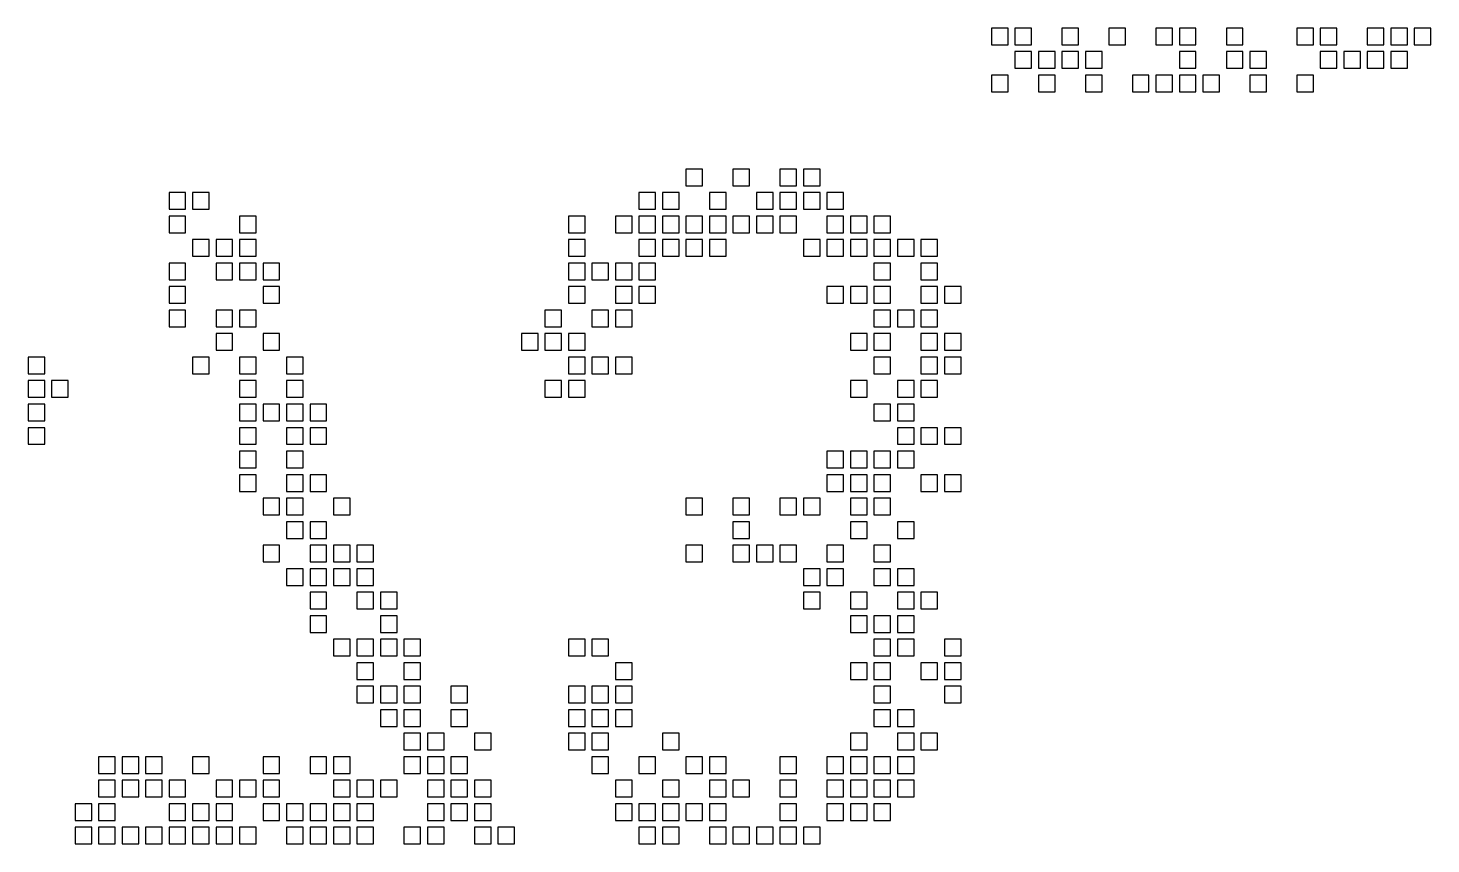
# Model space of a CAD drawing. Header units: millimetres. Extents: x 1 to 486, y 0 to 36.
# Drawn here: x 122.6 to 182.4, y -0.4 to 34.4 of the extents above; entities that cross this region are included whole.
import ezdxf

# ---------------------------------------------------------------- set-up
doc = ezdxf.new("R2010")
doc.units = ezdxf.units.MM

msp = doc.modelspace()

# ---------------------------------------------------------------- linework, layer by layer
for points in [[(163.646, 34.354), (163.646, 33.646), (164.354, 33.646), (164.354, 34.354)], [(164.646, 34.354), (164.646, 33.646), (165.354, 33.646), (165.354, 34.354)], [(164.646, 34.354), (164.646, 33.646), (165.354, 33.646), (165.354, 34.354)], [(166.646, 34.354), (166.646, 33.646), (167.354, 33.646), (167.354, 34.354)], [(168.646, 34.354), (168.646, 33.646), (169.354, 33.646), (169.354, 34.354)], [(170.646, 34.354), (170.646, 33.646), (171.354, 33.646), (171.354, 34.354)], [(171.646, 34.354), (171.646, 33.646), (172.354, 33.646), (172.354, 34.354)], [(173.646, 34.354), (173.646, 33.646), (174.354, 33.646), (174.354, 34.354)], [(176.646, 34.354), (176.646, 33.646), (177.354, 33.646), (177.354, 34.354)], [(177.646, 34.354), (177.646, 33.646), (178.354, 33.646), (178.354, 34.354)], [(177.646, 34.354), (177.646, 33.646), (178.354, 33.646), (178.354, 34.354)], [(179.646, 34.354), (179.646, 33.646), (180.354, 33.646), (180.354, 34.354)], [(180.646, 34.354), (180.646, 33.646), (181.354, 33.646), (181.354, 34.354)], [(181.646, 34.354), (181.646, 33.646), (182.354, 33.646), (182.354, 34.354)], [(164.646, 33.354), (164.646, 32.646), (165.354, 32.646), (165.354, 33.354)], [(165.646, 33.354), (165.646, 32.646), (166.354, 32.646), (166.354, 33.354)], [(166.646, 33.354), (166.646, 32.646), (167.354, 32.646), (167.354, 33.354)], [(167.646, 33.354), (167.646, 32.646), (168.354, 32.646), (168.354, 33.354)], [(167.646, 33.354), (167.646, 32.646), (168.354, 32.646), (168.354, 33.354)], [(171.646, 33.354), (171.646, 32.646), (172.354, 32.646), (172.354, 33.354)], [(173.646, 33.354), (173.646, 32.646), (174.354, 32.646), (174.354, 33.354)], [(174.646, 33.354), (174.646, 32.646), (175.354, 32.646), (175.354, 33.354)], [(177.646, 33.354), (177.646, 32.646), (178.354, 32.646), (178.354, 33.354)], [(178.646, 33.354), (178.646, 32.646), (179.354, 32.646), (179.354, 33.354)], [(178.646, 33.354), (178.646, 32.646), (179.354, 32.646), (179.354, 33.354)], [(179.646, 33.354), (179.646, 32.646), (180.354, 32.646), (180.354, 33.354)], [(179.646, 33.354), (179.646, 32.646), (180.354, 32.646), (180.354, 33.354)], [(180.646, 33.354), (180.646, 32.646), (181.354, 32.646), (181.354, 33.354)], [(163.646, 32.354), (163.646, 31.646), (164.354, 31.646), (164.354, 32.354)], [(165.646, 32.354), (165.646, 31.646), (166.354, 31.646), (166.354, 32.354)], [(167.646, 32.354), (167.646, 31.646), (168.354, 31.646), (168.354, 32.354)], [(169.646, 32.354), (169.646, 31.646), (170.354, 31.646), (170.354, 32.354)], [(170.646, 32.354), (170.646, 31.646), (171.354, 31.646), (171.354, 32.354)], [(171.646, 32.354), (171.646, 31.646), (172.354, 31.646), (172.354, 32.354)], [(172.646, 32.354), (172.646, 31.646), (173.354, 31.646), (173.354, 32.354)], [(172.646, 32.354), (172.646, 31.646), (173.354, 31.646), (173.354, 32.354)], [(174.646, 32.354), (174.646, 31.646), (175.354, 31.646), (175.354, 32.354)], [(174.646, 32.354), (174.646, 31.646), (175.354, 31.646), (175.354, 32.354)], [(176.646, 32.354), (176.646, 31.646), (177.354, 31.646), (177.354, 32.354)], [(150.646, 28.354), (150.646, 27.646), (151.354, 27.646), (151.354, 28.354)], [(150.646, 28.354), (150.646, 27.646), (151.354, 27.646), (151.354, 28.354)], [(152.646, 28.354), (152.646, 27.646), (153.354, 27.646), (153.354, 28.354)], [(154.646, 28.354), (154.646, 27.646), (155.354, 27.646), (155.354, 28.354)], [(155.646, 28.354), (155.646, 27.646), (156.354, 27.646), (156.354, 28.354)], [(128.646, 27.354), (128.646, 26.646), (129.354, 26.646), (129.354, 27.354)], [(128.646, 27.354), (128.646, 26.646), (129.354, 26.646), (129.354, 27.354)], [(129.646, 27.354), (129.646, 26.646), (130.354, 26.646), (130.354, 27.354)], [(148.646, 27.354), (148.646, 26.646), (149.354, 26.646), (149.354, 27.354)], [(149.646, 27.354), (149.646, 26.646), (150.354, 26.646), (150.354, 27.354)], [(151.646, 27.354), (151.646, 26.646), (152.354, 26.646), (152.354, 27.354)], [(153.646, 27.354), (153.646, 26.646), (154.354, 26.646), (154.354, 27.354)], [(154.646, 27.354), (154.646, 26.646), (155.354, 26.646), (155.354, 27.354)], [(155.646, 27.354), (155.646, 26.646), (156.354, 26.646), (156.354, 27.354)], [(156.646, 27.354), (156.646, 26.646), (157.354, 26.646), (157.354, 27.354)], [(156.646, 27.354), (156.646, 26.646), (157.354, 26.646), (157.354, 27.354)], [(128.646, 26.354), (128.646, 25.646), (129.354, 25.646), (129.354, 26.354)], [(131.646, 26.354), (131.646, 25.646), (132.354, 25.646), (132.354, 26.354)], [(145.646, 26.354), (145.646, 25.646), (146.354, 25.646), (146.354, 26.354)], [(147.646, 26.354), (147.646, 25.646), (148.354, 25.646), (148.354, 26.354)], [(147.646, 26.354), (147.646, 25.646), (148.354, 25.646), (148.354, 26.354)], [(148.646, 26.354), (148.646, 25.646), (149.354, 25.646), (149.354, 26.354)], [(149.646, 26.354), (149.646, 25.646), (150.354, 25.646), (150.354, 26.354)], [(149.646, 26.354), (149.646, 25.646), (150.354, 25.646), (150.354, 26.354)], [(149.646, 26.354), (149.646, 25.646), (150.354, 25.646), (150.354, 26.354)], [(150.646, 26.354), (150.646, 25.646), (151.354, 25.646), (151.354, 26.354)], [(151.646, 26.354), (151.646, 25.646), (152.354, 25.646), (152.354, 26.354)], [(152.646, 26.354), (152.646, 25.646), (153.354, 25.646), (153.354, 26.354)], [(153.646, 26.354), (153.646, 25.646), (154.354, 25.646), (154.354, 26.354)], [(153.646, 26.354), (153.646, 25.646), (154.354, 25.646), (154.354, 26.354)], [(154.646, 26.354), (154.646, 25.646), (155.354, 25.646), (155.354, 26.354)], [(156.646, 26.354), (156.646, 25.646), (157.354, 25.646), (157.354, 26.354)], [(157.646, 26.354), (157.646, 25.646), (158.354, 25.646), (158.354, 26.354)], [(158.646, 26.354), (158.646, 25.646), (159.354, 25.646), (159.354, 26.354)], [(129.646, 25.354), (129.646, 24.646), (130.354, 24.646), (130.354, 25.354)], [(130.646, 25.354), (130.646, 24.646), (131.354, 24.646), (131.354, 25.354)], [(130.646, 25.354), (130.646, 24.646), (131.354, 24.646), (131.354, 25.354)], [(131.646, 25.354), (131.646, 24.646), (132.354, 24.646), (132.354, 25.354)], [(131.646, 25.354), (131.646, 24.646), (132.354, 24.646), (132.354, 25.354)], [(145.646, 25.354), (145.646, 24.646), (146.354, 24.646), (146.354, 25.354)], [(148.646, 25.354), (148.646, 24.646), (149.354, 24.646), (149.354, 25.354)], [(149.646, 25.354), (149.646, 24.646), (150.354, 24.646), (150.354, 25.354)], [(150.646, 25.354), (150.646, 24.646), (151.354, 24.646), (151.354, 25.354)], [(150.646, 25.354), (150.646, 24.646), (151.354, 24.646), (151.354, 25.354)], [(151.646, 25.354), (151.646, 24.646), (152.354, 24.646), (152.354, 25.354)], [(151.646, 25.354), (151.646, 24.646), (152.354, 24.646), (152.354, 25.354)], [(155.646, 25.354), (155.646, 24.646), (156.354, 24.646), (156.354, 25.354)], [(156.646, 25.354), (156.646, 24.646), (157.354, 24.646), (157.354, 25.354)], [(156.646, 25.354), (156.646, 24.646), (157.354, 24.646), (157.354, 25.354)], [(157.646, 25.354), (157.646, 24.646), (158.354, 24.646), (158.354, 25.354)], [(157.646, 25.354), (157.646, 24.646), (158.354, 24.646), (158.354, 25.354)], [(157.646, 25.354), (157.646, 24.646), (158.354, 24.646), (158.354, 25.354)], [(158.646, 25.354), (158.646, 24.646), (159.354, 24.646), (159.354, 25.354)], [(159.646, 25.354), (159.646, 24.646), (160.354, 24.646), (160.354, 25.354)], [(160.646, 25.354), (160.646, 24.646), (161.354, 24.646), (161.354, 25.354)], [(128.646, 24.354), (128.646, 23.646), (129.354, 23.646), (129.354, 24.354)], [(128.646, 24.354), (128.646, 23.646), (129.354, 23.646), (129.354, 24.354)], [(130.646, 24.354), (130.646, 23.646), (131.354, 23.646), (131.354, 24.354)], [(131.646, 24.354), (131.646, 23.646), (132.354, 23.646), (132.354, 24.354)], [(132.646, 24.354), (132.646, 23.646), (133.354, 23.646), (133.354, 24.354)], [(145.646, 24.354), (145.646, 23.646), (146.354, 23.646), (146.354, 24.354)], [(146.646, 24.354), (146.646, 23.646), (147.354, 23.646), (147.354, 24.354)], [(147.646, 24.354), (147.646, 23.646), (148.354, 23.646), (148.354, 24.354)], [(148.646, 24.354), (148.646, 23.646), (149.354, 23.646), (149.354, 24.354)], [(158.646, 24.354), (158.646, 23.646), (159.354, 23.646), (159.354, 24.354)], [(160.646, 24.354), (160.646, 23.646), (161.354, 23.646), (161.354, 24.354)], [(128.646, 23.354), (128.646, 22.646), (129.354, 22.646), (129.354, 23.354)], [(132.646, 23.354), (132.646, 22.646), (133.354, 22.646), (133.354, 23.354)], [(132.646, 23.354), (132.646, 22.646), (133.354, 22.646), (133.354, 23.354)], [(145.646, 23.354), (145.646, 22.646), (146.354, 22.646), (146.354, 23.354)], [(145.646, 23.354), (145.646, 22.646), (146.354, 22.646), (146.354, 23.354)], [(147.646, 23.354), (147.646, 22.646), (148.354, 22.646), (148.354, 23.354)], [(148.646, 23.354), (148.646, 22.646), (149.354, 22.646), (149.354, 23.354)], [(156.646, 23.354), (156.646, 22.646), (157.354, 22.646), (157.354, 23.354)], [(157.646, 23.354), (157.646, 22.646), (158.354, 22.646), (158.354, 23.354)], [(158.646, 23.354), (158.646, 22.646), (159.354, 22.646), (159.354, 23.354)], [(160.646, 23.354), (160.646, 22.646), (161.354, 22.646), (161.354, 23.354)], [(161.646, 23.354), (161.646, 22.646), (162.354, 22.646), (162.354, 23.354)], [(128.646, 22.354), (128.646, 21.646), (129.354, 21.646), (129.354, 22.354)], [(130.646, 22.354), (130.646, 21.646), (131.354, 21.646), (131.354, 22.354)], [(130.646, 22.354), (130.646, 21.646), (131.354, 21.646), (131.354, 22.354)], [(131.646, 22.354), (131.646, 21.646), (132.354, 21.646), (132.354, 22.354)], [(131.646, 22.354), (131.646, 21.646), (132.354, 21.646), (132.354, 22.354)], [(144.646, 22.354), (144.646, 21.646), (145.354, 21.646), (145.354, 22.354)], [(146.646, 22.354), (146.646, 21.646), (147.354, 21.646), (147.354, 22.354)], [(147.646, 22.354), (147.646, 21.646), (148.354, 21.646), (148.354, 22.354)], [(147.646, 22.354), (147.646, 21.646), (148.354, 21.646), (148.354, 22.354)], [(158.646, 22.354), (158.646, 21.646), (159.354, 21.646), (159.354, 22.354)], [(159.646, 22.354), (159.646, 21.646), (160.354, 21.646), (160.354, 22.354)], [(160.646, 22.354), (160.646, 21.646), (161.354, 21.646), (161.354, 22.354)], [(130.646, 21.354), (130.646, 20.646), (131.354, 20.646), (131.354, 21.354)], [(130.646, 21.354), (130.646, 20.646), (131.354, 20.646), (131.354, 21.354)], [(130.646, 21.354), (130.646, 20.646), (131.354, 20.646), (131.354, 21.354)], [(132.646, 21.354), (132.646, 20.646), (133.354, 20.646), (133.354, 21.354)], [(143.646, 21.354), (143.646, 20.646), (144.354, 20.646), (144.354, 21.354)], [(144.646, 21.354), (144.646, 20.646), (145.354, 20.646), (145.354, 21.354)], [(145.646, 21.354), (145.646, 20.646), (146.354, 20.646), (146.354, 21.354)], [(157.646, 21.354), (157.646, 20.646), (158.354, 20.646), (158.354, 21.354)], [(158.646, 21.354), (158.646, 20.646), (159.354, 20.646), (159.354, 21.354)], [(158.646, 21.354), (158.646, 20.646), (159.354, 20.646), (159.354, 21.354)], [(160.646, 21.354), (160.646, 20.646), (161.354, 20.646), (161.354, 21.354)], [(160.646, 21.354), (160.646, 20.646), (161.354, 20.646), (161.354, 21.354)], [(161.646, 21.354), (161.646, 20.646), (162.354, 20.646), (162.354, 21.354)], [(122.646, 20.354), (122.646, 19.646), (123.354, 19.646), (123.354, 20.354)], [(129.646, 20.354), (129.646, 19.646), (130.354, 19.646), (130.354, 20.354)], [(131.646, 20.354), (131.646, 19.646), (132.354, 19.646), (132.354, 20.354)], [(133.646, 20.354), (133.646, 19.646), (134.354, 19.646), (134.354, 20.354)], [(145.646, 20.354), (145.646, 19.646), (146.354, 19.646), (146.354, 20.354)], [(146.646, 20.354), (146.646, 19.646), (147.354, 19.646), (147.354, 20.354)], [(146.646, 20.354), (146.646, 19.646), (147.354, 19.646), (147.354, 20.354)], [(147.646, 20.354), (147.646, 19.646), (148.354, 19.646), (148.354, 20.354)], [(158.646, 20.354), (158.646, 19.646), (159.354, 19.646), (159.354, 20.354)], [(160.646, 20.354), (160.646, 19.646), (161.354, 19.646), (161.354, 20.354)], [(161.646, 20.354), (161.646, 19.646), (162.354, 19.646), (162.354, 20.354)], [(122.646, 19.354), (122.646, 18.646), (123.354, 18.646), (123.354, 19.354)], [(123.646, 19.354), (123.646, 18.646), (124.354, 18.646), (124.354, 19.354)], [(131.646, 19.354), (131.646, 18.646), (132.354, 18.646), (132.354, 19.354)], [(133.646, 19.354), (133.646, 18.646), (134.354, 18.646), (134.354, 19.354)], [(144.646, 19.354), (144.646, 18.646), (145.354, 18.646), (145.354, 19.354)], [(145.646, 19.354), (145.646, 18.646), (146.354, 18.646), (146.354, 19.354)], [(157.646, 19.354), (157.646, 18.646), (158.354, 18.646), (158.354, 19.354)], [(159.646, 19.354), (159.646, 18.646), (160.354, 18.646), (160.354, 19.354)], [(160.646, 19.354), (160.646, 18.646), (161.354, 18.646), (161.354, 19.354)], [(122.646, 18.354), (122.646, 17.646), (123.354, 17.646), (123.354, 18.354)], [(131.646, 18.354), (131.646, 17.646), (132.354, 17.646), (132.354, 18.354)], [(131.646, 18.354), (131.646, 17.646), (132.354, 17.646), (132.354, 18.354)], [(132.646, 18.354), (132.646, 17.646), (133.354, 17.646), (133.354, 18.354)], [(132.646, 18.354), (132.646, 17.646), (133.354, 17.646), (133.354, 18.354)], [(133.646, 18.354), (133.646, 17.646), (134.354, 17.646), (134.354, 18.354)], [(134.646, 18.354), (134.646, 17.646), (135.354, 17.646), (135.354, 18.354)], [(158.646, 18.354), (158.646, 17.646), (159.354, 17.646), (159.354, 18.354)], [(158.646, 18.354), (158.646, 17.646), (159.354, 17.646), (159.354, 18.354)], [(159.646, 18.354), (159.646, 17.646), (160.354, 17.646), (160.354, 18.354)], [(122.646, 17.354), (122.646, 16.646), (123.354, 16.646), (123.354, 17.354)], [(122.646, 17.354), (122.646, 16.646), (123.354, 16.646), (123.354, 17.354)], [(131.646, 17.354), (131.646, 16.646), (132.354, 16.646), (132.354, 17.354)], [(133.646, 17.354), (133.646, 16.646), (134.354, 16.646), (134.354, 17.354)], [(133.646, 17.354), (133.646, 16.646), (134.354, 16.646), (134.354, 17.354)], [(134.646, 17.354), (134.646, 16.646), (135.354, 16.646), (135.354, 17.354)], [(159.646, 17.354), (159.646, 16.646), (160.354, 16.646), (160.354, 17.354)], [(159.646, 17.354), (159.646, 16.646), (160.354, 16.646), (160.354, 17.354)], [(160.646, 17.354), (160.646, 16.646), (161.354, 16.646), (161.354, 17.354)], [(160.646, 17.354), (160.646, 16.646), (161.354, 16.646), (161.354, 17.354)], [(161.646, 17.354), (161.646, 16.646), (162.354, 16.646), (162.354, 17.354)], [(131.646, 16.354), (131.646, 15.646), (132.354, 15.646), (132.354, 16.354)], [(133.646, 16.354), (133.646, 15.646), (134.354, 15.646), (134.354, 16.354)], [(156.646, 16.354), (156.646, 15.646), (157.354, 15.646), (157.354, 16.354)], [(157.646, 16.354), (157.646, 15.646), (158.354, 15.646), (158.354, 16.354)], [(158.646, 16.354), (158.646, 15.646), (159.354, 15.646), (159.354, 16.354)], [(159.646, 16.354), (159.646, 15.646), (160.354, 15.646), (160.354, 16.354)], [(131.646, 15.354), (131.646, 14.646), (132.354, 14.646), (132.354, 15.354)], [(133.646, 15.354), (133.646, 14.646), (134.354, 14.646), (134.354, 15.354)], [(134.646, 15.354), (134.646, 14.646), (135.354, 14.646), (135.354, 15.354)], [(156.646, 15.354), (156.646, 14.646), (157.354, 14.646), (157.354, 15.354)], [(157.646, 15.354), (157.646, 14.646), (158.354, 14.646), (158.354, 15.354)], [(158.646, 15.354), (158.646, 14.646), (159.354, 14.646), (159.354, 15.354)], [(158.646, 15.354), (158.646, 14.646), (159.354, 14.646), (159.354, 15.354)], [(160.646, 15.354), (160.646, 14.646), (161.354, 14.646), (161.354, 15.354)], [(160.646, 15.354), (160.646, 14.646), (161.354, 14.646), (161.354, 15.354)], [(161.646, 15.354), (161.646, 14.646), (162.354, 14.646), (162.354, 15.354)], [(132.646, 14.354), (132.646, 13.646), (133.354, 13.646), (133.354, 14.354)], [(133.646, 14.354), (133.646, 13.646), (134.354, 13.646), (134.354, 14.354)], [(133.646, 14.354), (133.646, 13.646), (134.354, 13.646), (134.354, 14.354)], [(135.646, 14.354), (135.646, 13.646), (136.354, 13.646), (136.354, 14.354)], [(135.646, 14.354), (135.646, 13.646), (136.354, 13.646), (136.354, 14.354)], [(150.646, 14.354), (150.646, 13.646), (151.354, 13.646), (151.354, 14.354)], [(152.646, 14.354), (152.646, 13.646), (153.354, 13.646), (153.354, 14.354)], [(152.646, 14.354), (152.646, 13.646), (153.354, 13.646), (153.354, 14.354)], [(154.646, 14.354), (154.646, 13.646), (155.354, 13.646), (155.354, 14.354)], [(155.646, 14.354), (155.646, 13.646), (156.354, 13.646), (156.354, 14.354)], [(155.646, 14.354), (155.646, 13.646), (156.354, 13.646), (156.354, 14.354)], [(155.646, 14.354), (155.646, 13.646), (156.354, 13.646), (156.354, 14.354)], [(157.646, 14.354), (157.646, 13.646), (158.354, 13.646), (158.354, 14.354)], [(158.646, 14.354), (158.646, 13.646), (159.354, 13.646), (159.354, 14.354)], [(133.646, 13.354), (133.646, 12.646), (134.354, 12.646), (134.354, 13.354)], [(134.646, 13.354), (134.646, 12.646), (135.354, 12.646), (135.354, 13.354)], [(134.646, 13.354), (134.646, 12.646), (135.354, 12.646), (135.354, 13.354)], [(152.646, 13.354), (152.646, 12.646), (153.354, 12.646), (153.354, 13.354)], [(157.646, 13.354), (157.646, 12.646), (158.354, 12.646), (158.354, 13.354)], [(159.646, 13.354), (159.646, 12.646), (160.354, 12.646), (160.354, 13.354)], [(132.646, 12.354), (132.646, 11.646), (133.354, 11.646), (133.354, 12.354)], [(134.646, 12.354), (134.646, 11.646), (135.354, 11.646), (135.354, 12.354)], [(135.646, 12.354), (135.646, 11.646), (136.354, 11.646), (136.354, 12.354)], [(136.646, 12.354), (136.646, 11.646), (137.354, 11.646), (137.354, 12.354)], [(136.646, 12.354), (136.646, 11.646), (137.354, 11.646), (137.354, 12.354)], [(150.646, 12.354), (150.646, 11.646), (151.354, 11.646), (151.354, 12.354)], [(150.646, 12.354), (150.646, 11.646), (151.354, 11.646), (151.354, 12.354)], [(152.646, 12.354), (152.646, 11.646), (153.354, 11.646), (153.354, 12.354)], [(152.646, 12.354), (152.646, 11.646), (153.354, 11.646), (153.354, 12.354)], [(153.646, 12.354), (153.646, 11.646), (154.354, 11.646), (154.354, 12.354)], [(153.646, 12.354), (153.646, 11.646), (154.354, 11.646), (154.354, 12.354)], [(154.646, 12.354), (154.646, 11.646), (155.354, 11.646), (155.354, 12.354)], [(154.646, 12.354), (154.646, 11.646), (155.354, 11.646), (155.354, 12.354)], [(156.646, 12.354), (156.646, 11.646), (157.354, 11.646), (157.354, 12.354)], [(158.646, 12.354), (158.646, 11.646), (159.354, 11.646), (159.354, 12.354)], [(133.646, 11.354), (133.646, 10.646), (134.354, 10.646), (134.354, 11.354)], [(134.646, 11.354), (134.646, 10.646), (135.354, 10.646), (135.354, 11.354)], [(135.646, 11.354), (135.646, 10.646), (136.354, 10.646), (136.354, 11.354)], [(136.646, 11.354), (136.646, 10.646), (137.354, 10.646), (137.354, 11.354)], [(155.646, 11.354), (155.646, 10.646), (156.354, 10.646), (156.354, 11.354)], [(155.646, 11.354), (155.646, 10.646), (156.354, 10.646), (156.354, 11.354)], [(155.646, 11.354), (155.646, 10.646), (156.354, 10.646), (156.354, 11.354)], [(156.646, 11.354), (156.646, 10.646), (157.354, 10.646), (157.354, 11.354)], [(158.646, 11.354), (158.646, 10.646), (159.354, 10.646), (159.354, 11.354)], [(159.646, 11.354), (159.646, 10.646), (160.354, 10.646), (160.354, 11.354)], [(134.646, 10.354), (134.646, 9.646), (135.354, 9.646), (135.354, 10.354)], [(136.646, 10.354), (136.646, 9.646), (137.354, 9.646), (137.354, 10.354)], [(137.646, 10.354), (137.646, 9.646), (138.354, 9.646), (138.354, 10.354)], [(155.646, 10.354), (155.646, 9.646), (156.354, 9.646), (156.354, 10.354)], [(157.646, 10.354), (157.646, 9.646), (158.354, 9.646), (158.354, 10.354)], [(157.646, 10.354), (157.646, 9.646), (158.354, 9.646), (158.354, 10.354)], [(159.646, 10.354), (159.646, 9.646), (160.354, 9.646), (160.354, 10.354)], [(160.646, 10.354), (160.646, 9.646), (161.354, 9.646), (161.354, 10.354)], [(134.646, 9.354), (134.646, 8.646), (135.354, 8.646), (135.354, 9.354)], [(137.646, 9.354), (137.646, 8.646), (138.354, 8.646), (138.354, 9.354)], [(157.646, 9.354), (157.646, 8.646), (158.354, 8.646), (158.354, 9.354)], [(157.646, 9.354), (157.646, 8.646), (158.354, 8.646), (158.354, 9.354)], [(158.646, 9.354), (158.646, 8.646), (159.354, 8.646), (159.354, 9.354)], [(159.646, 9.354), (159.646, 8.646), (160.354, 8.646), (160.354, 9.354)], [(159.646, 9.354), (159.646, 8.646), (160.354, 8.646), (160.354, 9.354)], [(135.646, 8.354), (135.646, 7.646), (136.354, 7.646), (136.354, 8.354)], [(136.646, 8.354), (136.646, 7.646), (137.354, 7.646), (137.354, 8.354)], [(137.646, 8.354), (137.646, 7.646), (138.354, 7.646), (138.354, 8.354)], [(138.646, 8.354), (138.646, 7.646), (139.354, 7.646), (139.354, 8.354)], [(138.646, 8.354), (138.646, 7.646), (139.354, 7.646), (139.354, 8.354)], [(145.646, 8.354), (145.646, 7.646), (146.354, 7.646), (146.354, 8.354)], [(146.646, 8.354), (146.646, 7.646), (147.354, 7.646), (147.354, 8.354)], [(158.646, 8.354), (158.646, 7.646), (159.354, 7.646), (159.354, 8.354)], [(159.646, 8.354), (159.646, 7.646), (160.354, 7.646), (160.354, 8.354)], [(161.646, 8.354), (161.646, 7.646), (162.354, 7.646), (162.354, 8.354)], [(136.646, 7.354), (136.646, 6.646), (137.354, 6.646), (137.354, 7.354)], [(138.646, 7.354), (138.646, 6.646), (139.354, 6.646), (139.354, 7.354)], [(147.646, 7.354), (147.646, 6.646), (148.354, 6.646), (148.354, 7.354)], [(147.646, 7.354), (147.646, 6.646), (148.354, 6.646), (148.354, 7.354)], [(157.646, 7.354), (157.646, 6.646), (158.354, 6.646), (158.354, 7.354)], [(158.646, 7.354), (158.646, 6.646), (159.354, 6.646), (159.354, 7.354)], [(160.646, 7.354), (160.646, 6.646), (161.354, 6.646), (161.354, 7.354)], [(161.646, 7.354), (161.646, 6.646), (162.354, 6.646), (162.354, 7.354)], [(136.646, 6.354), (136.646, 5.646), (137.354, 5.646), (137.354, 6.354)], [(137.646, 6.354), (137.646, 5.646), (138.354, 5.646), (138.354, 6.354)], [(138.646, 6.354), (138.646, 5.646), (139.354, 5.646), (139.354, 6.354)], [(138.646, 6.354), (138.646, 5.646), (139.354, 5.646), (139.354, 6.354)], [(138.646, 6.354), (138.646, 5.646), (139.354, 5.646), (139.354, 6.354)], [(140.646, 6.354), (140.646, 5.646), (141.354, 5.646), (141.354, 6.354)], [(145.646, 6.354), (145.646, 5.646), (146.354, 5.646), (146.354, 6.354)], [(145.646, 6.354), (145.646, 5.646), (146.354, 5.646), (146.354, 6.354)], [(146.646, 6.354), (146.646, 5.646), (147.354, 5.646), (147.354, 6.354)], [(146.646, 6.354), (146.646, 5.646), (147.354, 5.646), (147.354, 6.354)], [(147.646, 6.354), (147.646, 5.646), (148.354, 5.646), (148.354, 6.354)], [(158.646, 6.354), (158.646, 5.646), (159.354, 5.646), (159.354, 6.354)], [(158.646, 6.354), (158.646, 5.646), (159.354, 5.646), (159.354, 6.354)], [(161.646, 6.354), (161.646, 5.646), (162.354, 5.646), (162.354, 6.354)], [(137.646, 5.354), (137.646, 4.646), (138.354, 4.646), (138.354, 5.354)], [(138.646, 5.354), (138.646, 4.646), (139.354, 4.646), (139.354, 5.354)], [(140.646, 5.354), (140.646, 4.646), (141.354, 4.646), (141.354, 5.354)], [(145.646, 5.354), (145.646, 4.646), (146.354, 4.646), (146.354, 5.354)], [(146.646, 5.354), (146.646, 4.646), (147.354, 4.646), (147.354, 5.354)], [(146.646, 5.354), (146.646, 4.646), (147.354, 4.646), (147.354, 5.354)], [(147.646, 5.354), (147.646, 4.646), (148.354, 4.646), (148.354, 5.354)], [(147.646, 5.354), (147.646, 4.646), (148.354, 4.646), (148.354, 5.354)], [(158.646, 5.354), (158.646, 4.646), (159.354, 4.646), (159.354, 5.354)], [(159.646, 5.354), (159.646, 4.646), (160.354, 4.646), (160.354, 5.354)], [(159.646, 5.354), (159.646, 4.646), (160.354, 4.646), (160.354, 5.354)], [(138.646, 4.354), (138.646, 3.646), (139.354, 3.646), (139.354, 4.354)], [(139.646, 4.354), (139.646, 3.646), (140.354, 3.646), (140.354, 4.354)], [(141.646, 4.354), (141.646, 3.646), (142.354, 3.646), (142.354, 4.354)], [(141.646, 4.354), (141.646, 3.646), (142.354, 3.646), (142.354, 4.354)], [(145.646, 4.354), (145.646, 3.646), (146.354, 3.646), (146.354, 4.354)], [(145.646, 4.354), (145.646, 3.646), (146.354, 3.646), (146.354, 4.354)], [(146.646, 4.354), (146.646, 3.646), (147.354, 3.646), (147.354, 4.354)], [(149.646, 4.354), (149.646, 3.646), (150.354, 3.646), (150.354, 4.354)], [(157.646, 4.354), (157.646, 3.646), (158.354, 3.646), (158.354, 4.354)], [(157.646, 4.354), (157.646, 3.646), (158.354, 3.646), (158.354, 4.354)], [(157.646, 4.354), (157.646, 3.646), (158.354, 3.646), (158.354, 4.354)], [(157.646, 4.354), (157.646, 3.646), (158.354, 3.646), (158.354, 4.354)], [(159.646, 4.354), (159.646, 3.646), (160.354, 3.646), (160.354, 4.354)], [(160.646, 4.354), (160.646, 3.646), (161.354, 3.646), (161.354, 4.354)], [(125.646, 3.354), (125.646, 2.646), (126.354, 2.646), (126.354, 3.354)], [(126.646, 3.354), (126.646, 2.646), (127.354, 2.646), (127.354, 3.354)], [(127.646, 3.354), (127.646, 2.646), (128.354, 2.646), (128.354, 3.354)], [(129.646, 3.354), (129.646, 2.646), (130.354, 2.646), (130.354, 3.354)], [(129.646, 3.354), (129.646, 2.646), (130.354, 2.646), (130.354, 3.354)], [(132.646, 3.354), (132.646, 2.646), (133.354, 2.646), (133.354, 3.354)], [(134.646, 3.354), (134.646, 2.646), (135.354, 2.646), (135.354, 3.354)], [(135.646, 3.354), (135.646, 2.646), (136.354, 2.646), (136.354, 3.354)], [(138.646, 3.354), (138.646, 2.646), (139.354, 2.646), (139.354, 3.354)], [(139.646, 3.354), (139.646, 2.646), (140.354, 2.646), (140.354, 3.354)], [(140.646, 3.354), (140.646, 2.646), (141.354, 2.646), (141.354, 3.354)], [(140.646, 3.354), (140.646, 2.646), (141.354, 2.646), (141.354, 3.354)], [(146.646, 3.354), (146.646, 2.646), (147.354, 2.646), (147.354, 3.354)], [(146.646, 3.354), (146.646, 2.646), (147.354, 2.646), (147.354, 3.354)], [(148.646, 3.354), (148.646, 2.646), (149.354, 2.646), (149.354, 3.354)], [(150.646, 3.354), (150.646, 2.646), (151.354, 2.646), (151.354, 3.354)], [(151.646, 3.354), (151.646, 2.646), (152.354, 2.646), (152.354, 3.354)], [(154.646, 3.354), (154.646, 2.646), (155.354, 2.646), (155.354, 3.354)], [(156.646, 3.354), (156.646, 2.646), (157.354, 2.646), (157.354, 3.354)], [(157.646, 3.354), (157.646, 2.646), (158.354, 2.646), (158.354, 3.354)], [(158.646, 3.354), (158.646, 2.646), (159.354, 2.646), (159.354, 3.354)], [(159.646, 3.354), (159.646, 2.646), (160.354, 2.646), (160.354, 3.354)], [(125.646, 2.354), (125.646, 1.646), (126.354, 1.646), (126.354, 2.354)], [(126.646, 2.354), (126.646, 1.646), (127.354, 1.646), (127.354, 2.354)], [(126.646, 2.354), (126.646, 1.646), (127.354, 1.646), (127.354, 2.354)], [(127.646, 2.354), (127.646, 1.646), (128.354, 1.646), (128.354, 2.354)], [(128.646, 2.354), (128.646, 1.646), (129.354, 1.646), (129.354, 2.354)], [(128.646, 2.354), (128.646, 1.646), (129.354, 1.646), (129.354, 2.354)], [(130.646, 2.354), (130.646, 1.646), (131.354, 1.646), (131.354, 2.354)], [(131.646, 2.354), (131.646, 1.646), (132.354, 1.646), (132.354, 2.354)], [(131.646, 2.354), (131.646, 1.646), (132.354, 1.646), (132.354, 2.354)], [(132.646, 2.354), (132.646, 1.646), (133.354, 1.646), (133.354, 2.354)], [(132.646, 2.354), (132.646, 1.646), (133.354, 1.646), (133.354, 2.354)], [(135.646, 2.354), (135.646, 1.646), (136.354, 1.646), (136.354, 2.354)], [(136.646, 2.354), (136.646, 1.646), (137.354, 1.646), (137.354, 2.354)], [(137.646, 2.354), (137.646, 1.646), (138.354, 1.646), (138.354, 2.354)], [(137.646, 2.354), (137.646, 1.646), (138.354, 1.646), (138.354, 2.354)], [(137.646, 2.354), (137.646, 1.646), (138.354, 1.646), (138.354, 2.354)], [(139.646, 2.354), (139.646, 1.646), (140.354, 1.646), (140.354, 2.354)], [(140.646, 2.354), (140.646, 1.646), (141.354, 1.646), (141.354, 2.354)], [(141.646, 2.354), (141.646, 1.646), (142.354, 1.646), (142.354, 2.354)], [(141.646, 2.354), (141.646, 1.646), (142.354, 1.646), (142.354, 2.354)], [(141.646, 2.354), (141.646, 1.646), (142.354, 1.646), (142.354, 2.354)], [(147.646, 2.354), (147.646, 1.646), (148.354, 1.646), (148.354, 2.354)], [(147.646, 2.354), (147.646, 1.646), (148.354, 1.646), (148.354, 2.354)], [(149.646, 2.354), (149.646, 1.646), (150.354, 1.646), (150.354, 2.354)], [(151.646, 2.354), (151.646, 1.646), (152.354, 1.646), (152.354, 2.354)], [(151.646, 2.354), (151.646, 1.646), (152.354, 1.646), (152.354, 2.354)], [(152.646, 2.354), (152.646, 1.646), (153.354, 1.646), (153.354, 2.354)], [(154.646, 2.354), (154.646, 1.646), (155.354, 1.646), (155.354, 2.354)], [(156.646, 2.354), (156.646, 1.646), (157.354, 1.646), (157.354, 2.354)], [(156.646, 2.354), (156.646, 1.646), (157.354, 1.646), (157.354, 2.354)], [(157.646, 2.354), (157.646, 1.646), (158.354, 1.646), (158.354, 2.354)], [(157.646, 2.354), (157.646, 1.646), (158.354, 1.646), (158.354, 2.354)], [(158.646, 2.354), (158.646, 1.646), (159.354, 1.646), (159.354, 2.354)], [(159.646, 2.354), (159.646, 1.646), (160.354, 1.646), (160.354, 2.354)], [(124.646, 1.354), (124.646, 0.646), (125.354, 0.646), (125.354, 1.354)], [(125.646, 1.354), (125.646, 0.646), (126.354, 0.646), (126.354, 1.354)], [(128.646, 1.354), (128.646, 0.646), (129.354, 0.646), (129.354, 1.354)], [(129.646, 1.354), (129.646, 0.646), (130.354, 0.646), (130.354, 1.354)], [(130.646, 1.354), (130.646, 0.646), (131.354, 0.646), (131.354, 1.354)], [(132.646, 1.354), (132.646, 0.646), (133.354, 0.646), (133.354, 1.354)], [(133.646, 1.354), (133.646, 0.646), (134.354, 0.646), (134.354, 1.354)], [(134.646, 1.354), (134.646, 0.646), (135.354, 0.646), (135.354, 1.354)], [(134.646, 1.354), (134.646, 0.646), (135.354, 0.646), (135.354, 1.354)], [(135.646, 1.354), (135.646, 0.646), (136.354, 0.646), (136.354, 1.354)], [(136.646, 1.354), (136.646, 0.646), (137.354, 0.646), (137.354, 1.354)], [(136.646, 1.354), (136.646, 0.646), (137.354, 0.646), (137.354, 1.354)], [(139.646, 1.354), (139.646, 0.646), (140.354, 0.646), (140.354, 1.354)], [(140.646, 1.354), (140.646, 0.646), (141.354, 0.646), (141.354, 1.354)], [(141.646, 1.354), (141.646, 0.646), (142.354, 0.646), (142.354, 1.354)], [(141.646, 1.354), (141.646, 0.646), (142.354, 0.646), (142.354, 1.354)], [(147.646, 1.354), (147.646, 0.646), (148.354, 0.646), (148.354, 1.354)], [(148.646, 1.354), (148.646, 0.646), (149.354, 0.646), (149.354, 1.354)], [(149.646, 1.354), (149.646, 0.646), (150.354, 0.646), (150.354, 1.354)], [(149.646, 1.354), (149.646, 0.646), (150.354, 0.646), (150.354, 1.354)], [(150.646, 1.354), (150.646, 0.646), (151.354, 0.646), (151.354, 1.354)], [(151.646, 1.354), (151.646, 0.646), (152.354, 0.646), (152.354, 1.354)], [(154.646, 1.354), (154.646, 0.646), (155.354, 0.646), (155.354, 1.354)], [(156.646, 1.354), (156.646, 0.646), (157.354, 0.646), (157.354, 1.354)], [(157.646, 1.354), (157.646, 0.646), (158.354, 0.646), (158.354, 1.354)], [(158.646, 1.354), (158.646, 0.646), (159.354, 0.646), (159.354, 1.354)], [(124.646, 0.354), (124.646, -0.354), (125.354, -0.354), (125.354, 0.354)], [(125.646, 0.354), (125.646, -0.354), (126.354, -0.354), (126.354, 0.354)], [(126.646, 0.354), (126.646, -0.354), (127.354, -0.354), (127.354, 0.354)], [(127.646, 0.354), (127.646, -0.354), (128.354, -0.354), (128.354, 0.354)], [(128.646, 0.354), (128.646, -0.354), (129.354, -0.354), (129.354, 0.354)], [(128.646, 0.354), (128.646, -0.354), (129.354, -0.354), (129.354, 0.354)], [(129.646, 0.354), (129.646, -0.354), (130.354, -0.354), (130.354, 0.354)], [(130.646, 0.354), (130.646, -0.354), (131.354, -0.354), (131.354, 0.354)], [(131.646, 0.354), (131.646, -0.354), (132.354, -0.354), (132.354, 0.354)], [(131.646, 0.354), (131.646, -0.354), (132.354, -0.354), (132.354, 0.354)], [(131.646, 0.354), (131.646, -0.354), (132.354, -0.354), (132.354, 0.354)], [(133.646, 0.354), (133.646, -0.354), (134.354, -0.354), (134.354, 0.354)], [(133.646, 0.354), (133.646, -0.354), (134.354, -0.354), (134.354, 0.354)], [(134.646, 0.354), (134.646, -0.354), (135.354, -0.354), (135.354, 0.354)], [(135.646, 0.354), (135.646, -0.354), (136.354, -0.354), (136.354, 0.354)], [(135.646, 0.354), (135.646, -0.354), (136.354, -0.354), (136.354, 0.354)], [(136.646, 0.354), (136.646, -0.354), (137.354, -0.354), (137.354, 0.354)], [(138.646, 0.354), (138.646, -0.354), (139.354, -0.354), (139.354, 0.354)], [(138.646, 0.354), (138.646, -0.354), (139.354, -0.354), (139.354, 0.354)], [(139.646, 0.354), (139.646, -0.354), (140.354, -0.354), (140.354, 0.354)], [(139.646, 0.354), (139.646, -0.354), (140.354, -0.354), (140.354, 0.354)], [(141.646, 0.354), (141.646, -0.354), (142.354, -0.354), (142.354, 0.354)], [(142.646, 0.354), (142.646, -0.354), (143.354, -0.354), (143.354, 0.354)], [(148.646, 0.354), (148.646, -0.354), (149.354, -0.354), (149.354, 0.354)], [(149.646, 0.354), (149.646, -0.354), (150.354, -0.354), (150.354, 0.354)], [(149.646, 0.354), (149.646, -0.354), (150.354, -0.354), (150.354, 0.354)], [(151.646, 0.354), (151.646, -0.354), (152.354, -0.354), (152.354, 0.354)], [(151.646, 0.354), (151.646, -0.354), (152.354, -0.354), (152.354, 0.354)], [(152.646, 0.354), (152.646, -0.354), (153.354, -0.354), (153.354, 0.354)], [(153.646, 0.354), (153.646, -0.354), (154.354, -0.354), (154.354, 0.354)], [(153.646, 0.354), (153.646, -0.354), (154.354, -0.354), (154.354, 0.354)], [(153.646, 0.354), (153.646, -0.354), (154.354, -0.354), (154.354, 0.354)], [(154.646, 0.354), (154.646, -0.354), (155.354, -0.354), (155.354, 0.354)], [(154.646, 0.354), (154.646, -0.354), (155.354, -0.354), (155.354, 0.354)], [(155.646, 0.354), (155.646, -0.354), (156.354, -0.354), (156.354, 0.354)], [(155.646, 0.354), (155.646, -0.354), (156.354, -0.354), (156.354, 0.354)]]:
    msp.add_lwpolyline(points, close=True)

doc.saveas('drawing.dxf')
